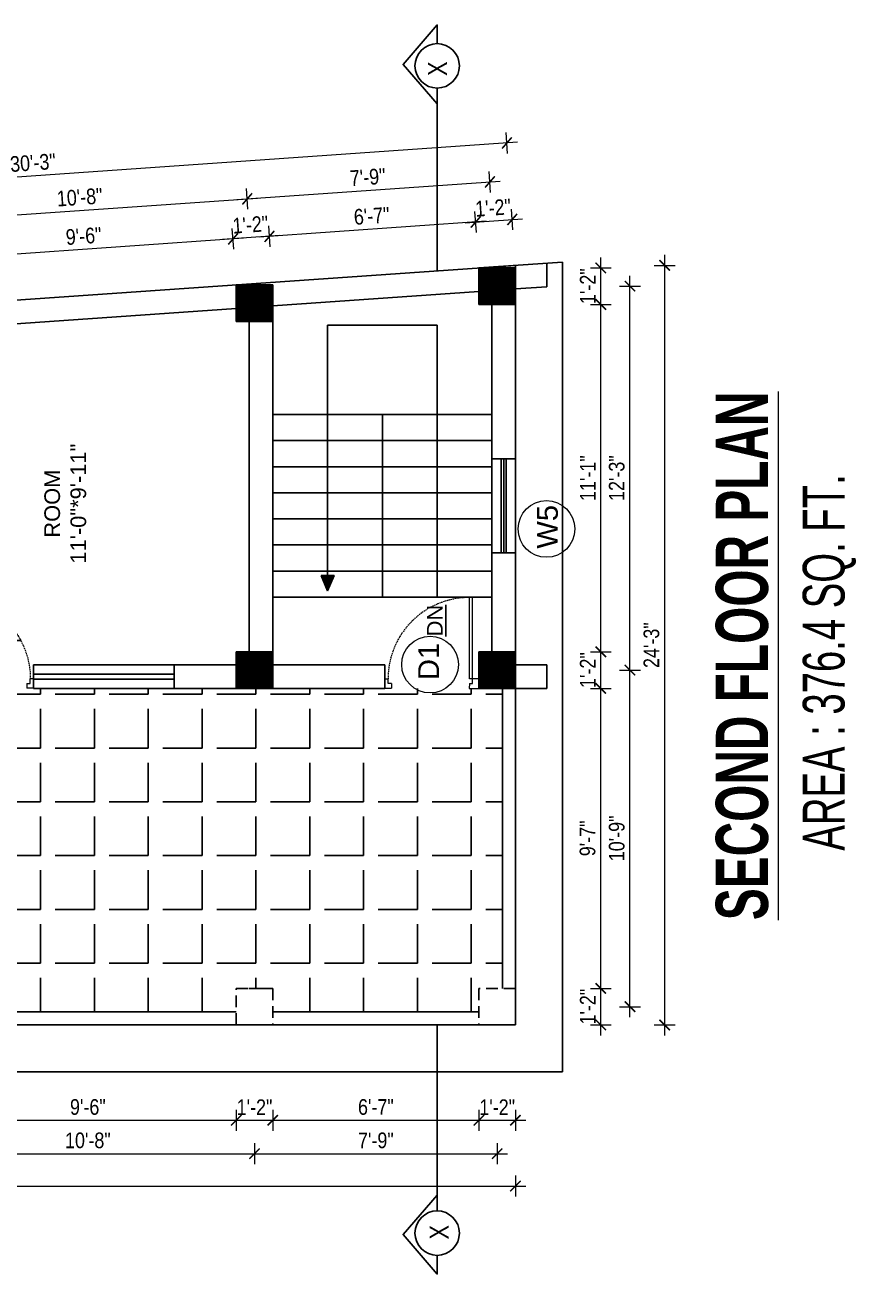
# Model space of a CAD drawing. Header units: inches. Extents: x -5096374 to -5070857, y -3259973 to -3243900.
# Drawn here: x -5079122.5 to -5078804, y -3257955.2 to -3257476.5 of the extents above; entities that cross this region are included whole.
import ezdxf

# ---------------------------------------------------------------- set-up
doc = ezdxf.new("R2010")
doc.units = ezdxf.units.IN
doc.header["$LTSCALE"] = 2
doc.header["$MEASUREMENT"] = 0
doc.header["$PDMODE"] = 34
doc.linetypes.add('HIDDEN', pattern=[0.375, 0.25, -0.125])
doc.layers.get('0').update_dxf_attribs({"linetype": 'CONTINUOUS'})
doc.layers.get('DEFPOINTS').update_dxf_attribs({"color": 141, "linetype": 'CONTINUOUS'})
doc.layers.add('A-Hatch', color=7, linetype='CONTINUOUS')
for name, color, linetype, lineweight in [('Annotate-Lite.w', 177, 'CONTINUOUS', 9), ('DIM 1-100', 4, 'CONTINUOUS', 13), ('Door-Window.w', 4, 'CONTINUOUS', 15), ('TEXT', 181, 'CONTINUOUS', 25), ('Text-100.w', 254, 'CONTINUOUS', 9)]:
    doc.layers.add(name, color=color, linetype=linetype, lineweight=lineweight)
doc.styles.add('ARAIL', font='ARIALN.TTF')
doc.styles.add('Arial', font='arial.ttf', dxfattribs={"width": 0.8, "height": 12})
doc.styles.add('arial.', font='arial.ttf')
doc.styles.add('gaurav', font='arial.ttf')
doc.styles.get("Standard").update_dxf_attribs({"font": 'ARIALN.TTF'})
doc.dimstyles.new('1 by 96', dxfattribs={"dimtxt": 6, "dimasz": 4, "dimexe": 4, "dimexo": 4, "dimgap": 2, "dimtad": 1, "dimdec": 0, "dimzin": 0, "dimdsep": 46, "dimlunit": 4, "dimtxsty": 'Standard', "dimblk": 'ARCHTICK', "dimcen": 0, "dimdle": 4, "dimadec": 0, "dimazin": 0, "dimtfac": 1, "dimtdec": 0, "dimtix": 1, "dimtofl": 0, "dimtmove": 1, "dimatfit": 3, "dimldrblk": 'ARCHTICK', "dimfxl": 4, "dimfxlon": 1, "dimtolj": 1, "dimtzin": 0, "dimlwd": -1, "dimlwe": -1, "dimarcsym": 0})
pattern_1 = [(135, (-8337742.75326, 1832902.12508), (-0.0883883476483, -0.0883883476483), [])]

# ---------------------------------------------------------------- blocks, each defined once
blk = doc.blocks.new('3-0')
at = {"ltscale": 3}
for p, q in [((11063.05, 10097.68), (11065.97, 10099.9)), ((11065.25, 10097.81), (11066.71, 10098.92)), ((11065.97, 10099.9), (11066.71, 10098.92)), ((11063.05, 10097.68), (11064.53, 10095.73)), ((11065.99, 10096.84), (11064.53, 10095.73)), ((11065.99, 10096.84), (11065.25, 10097.81)), ((11085.5, 10074.13), (11110.32, 10092.96)), ((11086.24, 10073.15), (11111.05, 10091.97)), ((11111.05, 10091.97), (11110.32, 10092.96)), ((11084.04, 10073.02), (11082.57, 10071.91)), ((11082.57, 10071.91), (11084.79, 10068.98)), ((11084.04, 10073.02), (11084.78, 10072.04)), ((11084.78, 10072.04), (11086.24, 10073.15)), ((11084.79, 10068.98), (11087.72, 10071.2)), ((11086.24, 10073.15), (11085.5, 10074.13)), ((11087.72, 10071.2), (11086.24, 10073.15))]:
    blk.add_line(p, q, dxfattribs=at)
at = {"layer": 'Door-Window.w', "color": 9, "linetype": 'HIDDEN', "lineweight": 18}
blk.add_arc((11085.5, 10074.13), 31.16, 37.1906, 127.1465, dxfattribs=at)
blk = doc.blocks.new('_ArchTick')
at = {"color": 0, "linetype": 'ByBlock', "const_width": 0.15}
blk.add_lwpolyline([(-0.5, -0.5), (0.5, 0.5)], dxfattribs=at)
blk = doc.blocks.new('*D898')
at = {"layer": 'DEFPOINTS', "color": 0, "ltscale": 0.5, "transparency": 16777216}
for p in [(-5079155.28, -3257859.73), (-5079041.52, -3257859.73), (-5079041.52, -3257896.28)]:
    blk.add_point(p, dxfattribs=at)
at = {"layer": 'DIM 1-100', "color": 0, "ltscale": 0.5, "transparency": 16777216}
for p, q in [((-5079155.28, -3257892.28), (-5079155.28, -3257900.28)), ((-5079041.52, -3257892.28), (-5079041.52, -3257900.28)), ((-5079159.28, -3257896.28), (-5079037.52, -3257896.28))]:
    blk.add_line(p, q, dxfattribs=at)
at = {"layer": 'DIM 1-100', "color": 0, "ltscale": 0.5, "transparency": 16777216, "xscale": 4, "yscale": 4, "zscale": 4, "rotation": 180}
blk.add_blockref('_ArchTick', (-5079155.28, -3257896.28), dxfattribs=at)
at = {"layer": 'DIM 1-100', "color": 0, "ltscale": 0.5, "transparency": 16777216, "xscale": 4, "yscale": 4, "zscale": 4}
blk.add_blockref('_ArchTick', (-5079041.52, -3257896.28), dxfattribs=at)
at = {"layer": 'DIM 1-100', "color": 0, "ltscale": 0.5, "transparency": 16777216, "insert": (-5079098.4, -3257891.22), "char_height": 6, "attachment_point": 5}
blk.add_mtext('\\A1;9\'-6"', dxfattribs=at)
blk = doc.blocks.new('*D899')
at = {"layer": 'DEFPOINTS', "color": 0, "ltscale": 0.5, "transparency": 16777216}
for p in [(-5079041.52, -3257859.73), (-5079027.52, -3257859.73), (-5079027.52, -3257896.28)]:
    blk.add_point(p, dxfattribs=at)
at = {"layer": 'DIM 1-100', "color": 0, "ltscale": 0.5, "transparency": 16777216}
for p, q in [((-5079041.52, -3257892.28), (-5079041.52, -3257900.28)), ((-5079027.52, -3257892.28), (-5079027.52, -3257900.28)), ((-5079045.52, -3257896.28), (-5079023.52, -3257896.28))]:
    blk.add_line(p, q, dxfattribs=at)
at = {"layer": 'DIM 1-100', "color": 0, "ltscale": 0.5, "transparency": 16777216, "xscale": 4, "yscale": 4, "zscale": 4, "rotation": 180}
blk.add_blockref('_ArchTick', (-5079041.52, -3257896.28), dxfattribs=at)
at = {"layer": 'DIM 1-100', "color": 0, "ltscale": 0.5, "transparency": 16777216, "xscale": 4, "yscale": 4, "zscale": 4}
blk.add_blockref('_ArchTick', (-5079027.52, -3257896.28), dxfattribs=at)
at = {"layer": 'DIM 1-100', "color": 0, "ltscale": 0.5, "transparency": 16777216, "insert": (-5079034.52, -3257891.27), "char_height": 6, "attachment_point": 5}
blk.add_mtext('\\A1;1\'-2"', dxfattribs=at)
blk = doc.blocks.new('*D900')
at = {"layer": 'DEFPOINTS', "color": 0, "ltscale": 0.5, "transparency": 16777216}
for p in [(-5079027.52, -3257859.73), (-5078948.52, -3257859.73), (-5078948.52, -3257896.28)]:
    blk.add_point(p, dxfattribs=at)
at = {"layer": 'DIM 1-100', "color": 0, "ltscale": 0.5, "transparency": 16777216}
for p, q in [((-5079027.52, -3257892.28), (-5079027.52, -3257900.28)), ((-5078948.52, -3257892.28), (-5078948.52, -3257900.28)), ((-5079031.52, -3257896.28), (-5078944.52, -3257896.28))]:
    blk.add_line(p, q, dxfattribs=at)
at = {"layer": 'DIM 1-100', "color": 0, "ltscale": 0.5, "transparency": 16777216, "xscale": 4, "yscale": 4, "zscale": 4, "rotation": 180}
blk.add_blockref('_ArchTick', (-5079027.52, -3257896.28), dxfattribs=at)
at = {"layer": 'DIM 1-100', "color": 0, "ltscale": 0.5, "transparency": 16777216, "xscale": 4, "yscale": 4, "zscale": 4}
blk.add_blockref('_ArchTick', (-5078948.52, -3257896.28), dxfattribs=at)
at = {"layer": 'DIM 1-100', "color": 0, "ltscale": 0.5, "transparency": 16777216, "insert": (-5078988.02, -3257891.22), "char_height": 6, "attachment_point": 5}
blk.add_mtext('\\A1;6\'-7"', dxfattribs=at)
blk = doc.blocks.new('*D901')
at = {"layer": 'DEFPOINTS', "color": 0, "ltscale": 0.5, "transparency": 16777216}
for p in [(-5078948.52, -3257859.73), (-5078934.52, -3257859.73), (-5078934.52, -3257896.28)]:
    blk.add_point(p, dxfattribs=at)
at = {"layer": 'DIM 1-100', "color": 0, "ltscale": 0.5, "transparency": 16777216}
for p, q in [((-5078948.52, -3257892.28), (-5078948.52, -3257900.28)), ((-5078934.52, -3257892.28), (-5078934.52, -3257900.28)), ((-5078952.52, -3257896.28), (-5078930.52, -3257896.28))]:
    blk.add_line(p, q, dxfattribs=at)
at = {"layer": 'DIM 1-100', "color": 0, "ltscale": 0.5, "transparency": 16777216, "xscale": 4, "yscale": 4, "zscale": 4, "rotation": 180}
blk.add_blockref('_ArchTick', (-5078948.52, -3257896.28), dxfattribs=at)
at = {"layer": 'DIM 1-100', "color": 0, "ltscale": 0.5, "transparency": 16777216, "xscale": 4, "yscale": 4, "zscale": 4}
blk.add_blockref('_ArchTick', (-5078934.52, -3257896.28), dxfattribs=at)
at = {"layer": 'DIM 1-100', "color": 0, "ltscale": 0.5, "transparency": 16777216, "insert": (-5078941.52, -3257891.27), "char_height": 6, "attachment_point": 5}
blk.add_mtext('\\A1;1\'-2"', dxfattribs=at)
blk = doc.blocks.new('*D903')
at = {"layer": 'DEFPOINTS', "color": 0, "ltscale": 0.5, "transparency": 16777216}
for p in [(-5079162.28, -3257852.73), (-5079034.52, -3257852.73), (-5079034.52, -3257909.08)]:
    blk.add_point(p, dxfattribs=at)
at = {"layer": 'DIM 1-100', "color": 0, "ltscale": 0.5, "transparency": 16777216}
for p, q in [((-5079166.28, -3257909.08), (-5079030.52, -3257909.08)), ((-5079162.28, -3257905.08), (-5079162.28, -3257913.08)), ((-5079034.52, -3257905.08), (-5079034.52, -3257913.08))]:
    blk.add_line(p, q, dxfattribs=at)
at = {"layer": 'DIM 1-100', "color": 0, "ltscale": 0.5, "transparency": 16777216, "xscale": 4, "yscale": 4, "zscale": 4, "rotation": 180}
blk.add_blockref('_ArchTick', (-5079162.28, -3257909.08), dxfattribs=at)
at = {"layer": 'DIM 1-100', "color": 0, "ltscale": 0.5, "transparency": 16777216, "xscale": 4, "yscale": 4, "zscale": 4}
blk.add_blockref('_ArchTick', (-5079034.52, -3257909.08), dxfattribs=at)
at = {"layer": 'DIM 1-100', "color": 0, "ltscale": 0.5, "transparency": 16777216, "insert": (-5079098.4, -3257904.01), "char_height": 6, "attachment_point": 5}
blk.add_mtext('\\A1;10\'-8"', dxfattribs=at)
blk = doc.blocks.new('*D904')
at = {"layer": 'DEFPOINTS', "color": 0, "ltscale": 0.5, "transparency": 16777216}
for p in [(-5079034.52, -3257852.73), (-5078941.52, -3257852.73), (-5078941.52, -3257909.08)]:
    blk.add_point(p, dxfattribs=at)
at = {"layer": 'DIM 1-100', "color": 0, "ltscale": 0.5, "transparency": 16777216}
for p, q in [((-5079038.52, -3257909.08), (-5078937.52, -3257909.08)), ((-5079034.52, -3257905.08), (-5079034.52, -3257913.08)), ((-5078941.52, -3257905.08), (-5078941.52, -3257913.08))]:
    blk.add_line(p, q, dxfattribs=at)
at = {"layer": 'DIM 1-100', "color": 0, "ltscale": 0.5, "transparency": 16777216, "xscale": 4, "yscale": 4, "zscale": 4, "rotation": 180}
blk.add_blockref('_ArchTick', (-5079034.52, -3257909.08), dxfattribs=at)
at = {"layer": 'DIM 1-100', "color": 0, "ltscale": 0.5, "transparency": 16777216, "xscale": 4, "yscale": 4, "zscale": 4}
blk.add_blockref('_ArchTick', (-5078941.52, -3257909.08), dxfattribs=at)
at = {"layer": 'DIM 1-100', "color": 0, "ltscale": 0.5, "transparency": 16777216, "insert": (-5078988.02, -3257904.01), "char_height": 6, "attachment_point": 5}
blk.add_mtext('\\A1;7\'-9"', dxfattribs=at)
blk = doc.blocks.new('*D905')
at = {"layer": 'DEFPOINTS', "color": 0, "ltscale": 0.5, "transparency": 16777216}
for p in [(-5079337.28, -3257859.73), (-5078934.52, -3257859.73), (-5078934.52, -3257921.5)]:
    blk.add_point(p, dxfattribs=at)
at = {"layer": 'DIM 1-100', "color": 0, "ltscale": 0.5, "transparency": 16777216}
for p, q in [((-5079337.28, -3257917.5), (-5079337.28, -3257925.5)), ((-5078934.52, -3257917.5), (-5078934.52, -3257925.5)), ((-5079341.28, -3257921.5), (-5078930.52, -3257921.5))]:
    blk.add_line(p, q, dxfattribs=at)
at = {"layer": 'DIM 1-100', "color": 0, "ltscale": 0.5, "transparency": 16777216, "xscale": 4, "yscale": 4, "zscale": 4, "rotation": 180}
blk.add_blockref('_ArchTick', (-5079337.28, -3257921.5), dxfattribs=at)
at = {"layer": 'DIM 1-100', "color": 0, "ltscale": 0.5, "transparency": 16777216, "xscale": 4, "yscale": 4, "zscale": 4}
blk.add_blockref('_ArchTick', (-5078934.52, -3257921.5), dxfattribs=at)
at = {"layer": 'DIM 1-100', "color": 0, "ltscale": 0.5, "transparency": 16777216, "insert": (-5079135.9, -3257916.44), "char_height": 6, "attachment_point": 5}
blk.add_mtext('\\A1;33\'-7"', dxfattribs=at)
blk = doc.blocks.new('*D910')
at = {"layer": 'DEFPOINTS', "color": 0, "ltscale": 0.5, "transparency": 16777216}
for p in [(-5078934.52, -3257845.73), (-5078901.82, -3257845.73), (-5078934.52, -3257859.73)]:
    blk.add_point(p, dxfattribs=at)
at = {"layer": 'DIM 1-100', "color": 0, "ltscale": 0.5, "transparency": 16777216}
for p, q in [((-5078901.82, -3257863.73), (-5078901.82, -3257841.73)), ((-5078905.82, -3257845.73), (-5078897.82, -3257845.73)), ((-5078905.82, -3257859.73), (-5078897.82, -3257859.73))]:
    blk.add_line(p, q, dxfattribs=at)
at = {"layer": 'DIM 1-100', "color": 0, "ltscale": 0.5, "transparency": 16777216, "xscale": 4, "yscale": 4, "zscale": 4}
for p, rotation in [((-5078901.82, -3257845.73), 90), ((-5078901.82, -3257859.73), 270)]:
    blk.add_blockref('_ArchTick', p, dxfattribs=dict(at, rotation=rotation))
at = {"layer": 'DIM 1-100', "color": 0, "ltscale": 0.5, "transparency": 16777216, "insert": (-5078906.83, -3257852.73), "char_height": 6, "attachment_point": 5, "rotation": 90}
blk.add_mtext('\\A1;1\'-2"', dxfattribs=at)
blk = doc.blocks.new('*D911')
at = {"layer": 'DEFPOINTS', "color": 0, "ltscale": 0.5, "transparency": 16777216}
for p in [(-5078934.52, -3257730.73), (-5078901.82, -3257730.73), (-5078934.52, -3257845.73)]:
    blk.add_point(p, dxfattribs=at)
at = {"layer": 'DIM 1-100', "color": 0, "ltscale": 0.5, "transparency": 16777216}
for p, q in [((-5078901.82, -3257849.73), (-5078901.82, -3257726.73)), ((-5078905.82, -3257730.73), (-5078897.82, -3257730.73)), ((-5078905.82, -3257845.73), (-5078897.82, -3257845.73))]:
    blk.add_line(p, q, dxfattribs=at)
at = {"layer": 'DIM 1-100', "color": 0, "ltscale": 0.5, "transparency": 16777216, "xscale": 4, "yscale": 4, "zscale": 4}
for p, rotation in [((-5078901.82, -3257730.73), 90), ((-5078901.82, -3257845.73), 270)]:
    blk.add_blockref('_ArchTick', p, dxfattribs=dict(at, rotation=rotation))
at = {"layer": 'DIM 1-100', "color": 0, "ltscale": 0.5, "transparency": 16777216, "insert": (-5078906.88, -3257788.23), "char_height": 6, "attachment_point": 5, "rotation": 90}
blk.add_mtext('\\A1;9\'-7"', dxfattribs=at)
blk = doc.blocks.new('*D912')
at = {"layer": 'DEFPOINTS', "color": 0, "ltscale": 0.5, "transparency": 16777216}
for p in [(-5078934.52, -3257716.73), (-5078901.82, -3257716.73), (-5078934.52, -3257730.73)]:
    blk.add_point(p, dxfattribs=at)
at = {"layer": 'DIM 1-100', "color": 0, "ltscale": 0.5, "transparency": 16777216}
for p, q in [((-5078901.82, -3257734.73), (-5078901.82, -3257712.73)), ((-5078905.82, -3257716.73), (-5078897.82, -3257716.73)), ((-5078905.82, -3257730.73), (-5078897.82, -3257730.73))]:
    blk.add_line(p, q, dxfattribs=at)
at = {"layer": 'DIM 1-100', "color": 0, "ltscale": 0.5, "transparency": 16777216, "xscale": 4, "yscale": 4, "zscale": 4}
for p, rotation in [((-5078901.82, -3257716.73), 90), ((-5078901.82, -3257730.73), 270)]:
    blk.add_blockref('_ArchTick', p, dxfattribs=dict(at, rotation=rotation))
at = {"layer": 'DIM 1-100', "color": 0, "ltscale": 0.5, "transparency": 16777216, "insert": (-5078906.83, -3257723.73), "char_height": 6, "attachment_point": 5, "rotation": 90}
blk.add_mtext('\\A1;1\'-2"', dxfattribs=at)
blk = doc.blocks.new('*D913')
at = {"layer": 'DEFPOINTS', "color": 0, "ltscale": 0.5, "transparency": 16777216}
for p in [(-5078934.52, -3257583.58), (-5078901.82, -3257583.58), (-5078934.52, -3257716.73)]:
    blk.add_point(p, dxfattribs=at)
at = {"layer": 'DIM 1-100', "color": 0, "ltscale": 0.5, "transparency": 16777216}
for p, q in [((-5078905.82, -3257583.58), (-5078897.82, -3257583.58)), ((-5078901.82, -3257720.73), (-5078901.82, -3257579.58)), ((-5078905.82, -3257716.73), (-5078897.82, -3257716.73))]:
    blk.add_line(p, q, dxfattribs=at)
at = {"layer": 'DIM 1-100', "color": 0, "ltscale": 0.5, "transparency": 16777216, "xscale": 4, "yscale": 4, "zscale": 4}
for p, rotation in [((-5078901.82, -3257583.58), 90), ((-5078901.82, -3257716.73), 270)]:
    blk.add_blockref('_ArchTick', p, dxfattribs=dict(at, rotation=rotation))
at = {"layer": 'DIM 1-100', "color": 0, "ltscale": 0.5, "transparency": 16777216, "insert": (-5078906.83, -3257650.15), "char_height": 6, "attachment_point": 5, "rotation": 90}
blk.add_mtext('\\A1;11\'-1"', dxfattribs=at)
blk = doc.blocks.new('*D914')
at = {"layer": 'DEFPOINTS', "color": 0, "ltscale": 0.5, "transparency": 16777216}
for p in [(-5078934.52, -3257569.58), (-5078901.82, -3257569.58), (-5078934.52, -3257583.58)]:
    blk.add_point(p, dxfattribs=at)
at = {"layer": 'DIM 1-100', "color": 0, "ltscale": 0.5, "transparency": 16777216}
for p, q in [((-5078905.82, -3257569.58), (-5078897.82, -3257569.58)), ((-5078901.82, -3257587.58), (-5078901.82, -3257565.58)), ((-5078905.82, -3257583.58), (-5078897.82, -3257583.58))]:
    blk.add_line(p, q, dxfattribs=at)
at = {"layer": 'DIM 1-100', "color": 0, "ltscale": 0.5, "transparency": 16777216, "xscale": 4, "yscale": 4, "zscale": 4}
for p, rotation in [((-5078901.82, -3257569.58), 90), ((-5078901.82, -3257583.58), 270)]:
    blk.add_blockref('_ArchTick', p, dxfattribs=dict(at, rotation=rotation))
at = {"layer": 'DIM 1-100', "color": 0, "ltscale": 0.5, "transparency": 16777216, "insert": (-5078906.83, -3257576.58), "char_height": 6, "attachment_point": 5, "rotation": 90}
blk.add_mtext('\\A1;1\'-2"', dxfattribs=at)
blk = doc.blocks.new('*D915')
at = {"layer": 'DEFPOINTS', "color": 0, "ltscale": 0.5, "transparency": 16777216}
for p in [(-5078941.52, -3257723.73), (-5078890.63, -3257723.73), (-5078941.52, -3257852.73)]:
    blk.add_point(p, dxfattribs=at)
at = {"layer": 'DIM 1-100', "color": 0, "ltscale": 0.5, "transparency": 16777216}
for p, q in [((-5078890.63, -3257856.73), (-5078890.63, -3257719.73)), ((-5078894.63, -3257723.73), (-5078886.63, -3257723.73)), ((-5078894.63, -3257852.73), (-5078886.63, -3257852.73))]:
    blk.add_line(p, q, dxfattribs=at)
at = {"layer": 'DIM 1-100', "color": 0, "ltscale": 0.5, "transparency": 16777216, "xscale": 4, "yscale": 4, "zscale": 4}
for p, rotation in [((-5078890.63, -3257723.73), 90), ((-5078890.63, -3257852.73), 270)]:
    blk.add_blockref('_ArchTick', p, dxfattribs=dict(at, rotation=rotation))
at = {"layer": 'DIM 1-100', "color": 0, "ltscale": 0.5, "transparency": 16777216, "insert": (-5078895.69, -3257788.23), "char_height": 6, "attachment_point": 5, "rotation": 90}
blk.add_mtext('\\A1;10\'-9"', dxfattribs=at)
blk = doc.blocks.new('*D916')
at = {"layer": 'DEFPOINTS', "color": 0, "ltscale": 0.5, "transparency": 16777216}
for p in [(-5078941.52, -3257576.58), (-5078890.63, -3257576.58), (-5078941.52, -3257723.73)]:
    blk.add_point(p, dxfattribs=at)
at = {"layer": 'DIM 1-100', "color": 0, "ltscale": 0.5, "transparency": 16777216}
for p, q in [((-5078890.63, -3257727.73), (-5078890.63, -3257572.58)), ((-5078894.63, -3257576.58), (-5078886.63, -3257576.58)), ((-5078894.63, -3257723.73), (-5078886.63, -3257723.73))]:
    blk.add_line(p, q, dxfattribs=at)
at = {"layer": 'DIM 1-100', "color": 0, "ltscale": 0.5, "transparency": 16777216, "xscale": 4, "yscale": 4, "zscale": 4}
for p, rotation in [((-5078890.63, -3257576.58), 90), ((-5078890.63, -3257723.73), 270)]:
    blk.add_blockref('_ArchTick', p, dxfattribs=dict(at, rotation=rotation))
at = {"layer": 'DIM 1-100', "color": 0, "ltscale": 0.5, "transparency": 16777216, "insert": (-5078895.69, -3257650.15), "char_height": 6, "attachment_point": 5, "rotation": 90}
blk.add_mtext('\\A1;12\'-3"', dxfattribs=at)
blk = doc.blocks.new('*D917')
at = {"layer": 'DEFPOINTS', "color": 0, "ltscale": 0.5, "transparency": 16777216}
for p in [(-5078934.52, -3257568.61), (-5078877.33, -3257568.61), (-5078934.52, -3257859.73)]:
    blk.add_point(p, dxfattribs=at)
at = {"layer": 'DIM 1-100', "color": 0, "ltscale": 0.5, "transparency": 16777216}
for p, q in [((-5078877.33, -3257863.73), (-5078877.33, -3257564.61)), ((-5078881.33, -3257568.61), (-5078873.33, -3257568.61)), ((-5078881.33, -3257859.73), (-5078873.33, -3257859.73))]:
    blk.add_line(p, q, dxfattribs=at)
at = {"layer": 'DIM 1-100', "color": 0, "ltscale": 0.5, "transparency": 16777216, "xscale": 4, "yscale": 4, "zscale": 4}
for p, rotation in [((-5078877.33, -3257568.61), 90), ((-5078877.33, -3257859.73), 270)]:
    blk.add_blockref('_ArchTick', p, dxfattribs=dict(at, rotation=rotation))
at = {"layer": 'DIM 1-100', "color": 0, "ltscale": 0.5, "transparency": 16777216, "insert": (-5078882.39, -3257714.17), "char_height": 6, "attachment_point": 5, "rotation": 90}
blk.add_mtext('\\A1;24\'-3"', dxfattribs=at)
blk = doc.blocks.new('*D918')
at = {"layer": 'DEFPOINTS', "color": 0, "ltscale": 0.5, "transparency": 16777216}
for p in [(-5078935.75, -3257551), (-5078948.52, -3257569.58), (-5078934.52, -3257568.61)]:
    blk.add_point(p, dxfattribs=at)
at = {"layer": 'DIM 1-100', "color": 0, "ltscale": 0.5, "transparency": 16777216}
for p, q in [((-5078949.47, -3257555.97), (-5078950.03, -3257547.99)), ((-5078935.47, -3257554.99), (-5078936.03, -3257547.01)), ((-5078953.74, -3257552.26), (-5078931.76, -3257550.72))]:
    blk.add_line(p, q, dxfattribs=at)
at = {"layer": 'DIM 1-100', "color": 0, "ltscale": 0.5, "transparency": 16777216, "xscale": 4, "yscale": 4, "zscale": 4}
for p, rotation in [((-5078949.75, -3257551.98), 183.9881061164926), ((-5078935.75, -3257551), 3.988106116492546)]:
    blk.add_blockref('_ArchTick', p, dxfattribs=dict(at, rotation=rotation))
at = {"layer": 'DIM 1-100', "color": 0, "ltscale": 0.5, "transparency": 16777216, "insert": (-5078943.1, -3257546.49), "char_height": 6, "attachment_point": 5, "rotation": 3.9881}
blk.add_mtext('\\A1;1\'-2"', dxfattribs=at)
blk = doc.blocks.new('*D919')
at = {"layer": 'DEFPOINTS', "color": 0, "ltscale": 0.5, "transparency": 16777216}
for p in [(-5079028.79, -3257557.49), (-5078948.52, -3257569.58), (-5079027.52, -3257575.72)]:
    blk.add_point(p, dxfattribs=at)
at = {"layer": 'DIM 1-100', "color": 0, "ltscale": 0.5, "transparency": 16777216}
for p, q in [((-5078949.47, -3257555.97), (-5078950.03, -3257547.99)), ((-5078945.76, -3257551.7), (-5079032.79, -3257557.77)), ((-5079028.52, -3257561.48), (-5079029.07, -3257553.5))]:
    blk.add_line(p, q, dxfattribs=at)
at = {"layer": 'DIM 1-100', "color": 0, "ltscale": 0.5, "transparency": 16777216, "xscale": 4, "yscale": 4, "zscale": 4}
for p, rotation in [((-5078949.75, -3257551.98), 3.988106095934265), ((-5079028.79, -3257557.49), 183.9881060959342)]:
    blk.add_blockref('_ArchTick', p, dxfattribs=dict(at, rotation=rotation))
at = {"layer": 'DIM 1-100', "color": 0, "ltscale": 0.5, "transparency": 16777216, "insert": (-5078989.63, -3257549.68), "char_height": 6, "attachment_point": 5, "rotation": 3.9881}
blk.add_mtext('\\A1;6\'-7"', dxfattribs=at)
blk = doc.blocks.new('*D920')
at = {"layer": 'DEFPOINTS', "color": 0, "ltscale": 0.5, "transparency": 16777216}
for p in [(-5079042.75, -3257558.46), (-5079041.52, -3257576.07), (-5079027.52, -3257575.72)]:
    blk.add_point(p, dxfattribs=at)
at = {"layer": 'DIM 1-100', "color": 0, "ltscale": 0.5, "transparency": 16777216}
for p, q in [((-5079042.47, -3257562.45), (-5079043.03, -3257554.47)), ((-5079028.52, -3257561.48), (-5079029.07, -3257553.5)), ((-5079024.8, -3257557.21), (-5079046.74, -3257558.74))]:
    blk.add_line(p, q, dxfattribs=at)
at = {"layer": 'DIM 1-100', "color": 0, "ltscale": 0.5, "transparency": 16777216, "xscale": 4, "yscale": 4, "zscale": 4}
for p, rotation in [((-5079028.79, -3257557.49), 3.988106095934265), ((-5079042.75, -3257558.46), 183.9881060959342)]:
    blk.add_blockref('_ArchTick', p, dxfattribs=dict(at, rotation=rotation))
at = {"layer": 'DIM 1-100', "color": 0, "ltscale": 0.5, "transparency": 16777216, "insert": (-5079036.12, -3257552.98), "char_height": 6, "attachment_point": 5, "rotation": 3.9881}
blk.add_mtext('\\A1;1\'-2"', dxfattribs=at)
blk = doc.blocks.new('*D921')
at = {"layer": 'DEFPOINTS', "color": 0, "ltscale": 0.5, "transparency": 16777216}
for p in [(-5079156.58, -3257566.4), (-5079041.52, -3257576.07), (-5079155.28, -3257584.97)]:
    blk.add_point(p, dxfattribs=at)
at = {"layer": 'DIM 1-100', "color": 0, "ltscale": 0.5, "transparency": 16777216}
for p, q in [((-5079042.47, -3257562.45), (-5079043.03, -3257554.47)), ((-5079038.76, -3257558.18), (-5079160.57, -3257566.68)), ((-5079156.3, -3257570.39), (-5079156.86, -3257562.41))]:
    blk.add_line(p, q, dxfattribs=at)
at = {"layer": 'DIM 1-100', "color": 0, "ltscale": 0.5, "transparency": 16777216, "xscale": 4, "yscale": 4, "zscale": 4}
for p, rotation in [((-5079042.75, -3257558.46), 3.988106095934265), ((-5079156.58, -3257566.4), 183.9881060959342)]:
    blk.add_blockref('_ArchTick', p, dxfattribs=dict(at, rotation=rotation))
at = {"layer": 'DIM 1-100', "color": 0, "ltscale": 0.5, "transparency": 16777216, "insert": (-5079100.02, -3257557.38), "char_height": 6, "attachment_point": 5, "rotation": 3.9881}
blk.add_mtext('\\A1;9\'-6"', dxfattribs=at)
blk = doc.blocks.new('*D928')
at = {"layer": 'DEFPOINTS', "color": 0, "ltscale": 0.5, "transparency": 16777216}
for p in [(-5079037.31, -3257543.11), (-5079034.52, -3257583.07), (-5079162.28, -3257591.97)]:
    blk.add_point(p, dxfattribs=at)
at = {"layer": 'DIM 1-100', "color": 0, "ltscale": 0.5, "transparency": 16777216}
for p, q in [((-5079037.03, -3257547.1), (-5079037.59, -3257539.12)), ((-5079169.06, -3257552.29), (-5079033.32, -3257542.83)), ((-5079164.79, -3257556), (-5079165.35, -3257548.02))]:
    blk.add_line(p, q, dxfattribs=at)
at = {"layer": 'DIM 1-100', "color": 0, "ltscale": 0.5, "transparency": 16777216, "xscale": 4, "yscale": 4, "zscale": 4}
for p, rotation in [((-5079037.31, -3257543.11), 3.98810609593428), ((-5079165.07, -3257552.01), 183.9881060959342)]:
    blk.add_blockref('_ArchTick', p, dxfattribs=dict(at, rotation=rotation))
at = {"layer": 'DIM 1-100', "color": 0, "ltscale": 0.5, "transparency": 16777216, "insert": (-5079101.54, -3257542.51), "char_height": 6, "attachment_point": 5, "rotation": 3.9881}
blk.add_mtext('\\A1;10\'-8"', dxfattribs=at)
blk = doc.blocks.new('*D929')
at = {"layer": 'DEFPOINTS', "color": 0, "ltscale": 0.5, "transparency": 16777216}
for p in [(-5078944.31, -3257536.62), (-5078941.52, -3257576.58), (-5079034.52, -3257583.07)]:
    blk.add_point(p, dxfattribs=at)
at = {"layer": 'DIM 1-100', "color": 0, "ltscale": 0.5, "transparency": 16777216}
for p, q in [((-5079041.3, -3257543.38), (-5078940.32, -3257536.34)), ((-5078944.03, -3257540.61), (-5078944.59, -3257532.63)), ((-5079037.03, -3257547.1), (-5079037.59, -3257539.12))]:
    blk.add_line(p, q, dxfattribs=at)
at = {"layer": 'DIM 1-100', "color": 0, "ltscale": 0.5, "transparency": 16777216, "xscale": 4, "yscale": 4, "zscale": 4}
for p, rotation in [((-5078944.31, -3257536.62), 3.98810609593428), ((-5079037.31, -3257543.11), 183.9881060959342)]:
    blk.add_blockref('_ArchTick', p, dxfattribs=dict(at, rotation=rotation))
at = {"layer": 'DIM 1-100', "color": 0, "ltscale": 0.5, "transparency": 16777216, "insert": (-5078991.16, -3257534.81), "char_height": 6, "attachment_point": 5, "rotation": 3.9881}
blk.add_mtext('\\A1;7\'-9"', dxfattribs=at)
blk = doc.blocks.new('*D931')
at = {"layer": 'DEFPOINTS', "color": 0, "ltscale": 0.5, "transparency": 16777216}
for p in [(-5079300.39, -3257546.96), (-5078934.52, -3257568.61), (-5079297.12, -3257593.89)]:
    blk.add_point(p, dxfattribs=at)
at = {"layer": 'DIM 1-100', "color": 0, "ltscale": 0.5, "transparency": 16777216}
for p, q in [((-5078933.8, -3257521.41), (-5079304.38, -3257547.24)), ((-5078937.52, -3257525.67), (-5078938.07, -3257517.69)), ((-5079300.11, -3257550.95), (-5079300.67, -3257542.97))]:
    blk.add_line(p, q, dxfattribs=at)
at = {"layer": 'DIM 1-100', "color": 0, "ltscale": 0.5, "transparency": 16777216, "xscale": 4, "yscale": 4, "zscale": 4}
for p, rotation in [((-5078937.8, -3257521.68), 3.988106114251852), ((-5079300.39, -3257546.96), 183.9881061142519)]:
    blk.add_blockref('_ArchTick', p, dxfattribs=dict(at, rotation=rotation))
at = {"layer": 'DIM 1-100', "color": 0, "ltscale": 0.5, "transparency": 16777216, "insert": (-5079119.45, -3257529.27), "char_height": 6, "attachment_point": 5, "rotation": 3.9881}
blk.add_mtext('\\A1;30\'-3"', dxfattribs=at)

msp = doc.modelspace()

# ---------------------------------------------------------------- hatches: boundary and pattern name
at = {"layer": 'A-Hatch', "ltscale": 0.5}
h = msp.add_hatch(dxfattribs=at)
h.set_pattern_fill('ANSI31', color=256, angle=90)
h.set_pattern_definition(pattern_1)
h.paths.add_polyline_path([(-5078948.52, -3257583.58), (-5078934.52, -3257583.58), (-5078934.52, -3257569.58), (-5078948.52, -3257569.58)])
h = msp.add_hatch(dxfattribs=at)
h.set_pattern_fill('ANSI31', color=256, angle=90)
h.set_pattern_definition([(135, (-8337742.75326, 1832901.77649), (-0.0883883476483, -0.0883883476483), [])])
h.paths.add_polyline_path([(-5079041.52, -3257576.07), (-5079041.52, -3257590.07), (-5079027.52, -3257590.07), (-5079027.52, -3257576.07)])
h = msp.add_hatch(dxfattribs=at)
h.set_pattern_fill('ANSI31', color=256, angle=90)
h.set_pattern_definition([(135, (-8337742.75326, 1833572.98687), (-0.0883883476483, -0.0883883476483), [])])
h.paths.add_polyline_path([(-5079004.01, -3257687.47), (-5079009.03, -3257687.47), (-5079006.52, -3257693.39)])
h = msp.add_hatch(dxfattribs=at)
h.set_pattern_fill('ANGLE', color=256, scale=75, angle=90)
h.set_pattern_definition([(90, (-8337742.753, 1832310.766), (-20.625, 6e-15), [15, -5.625]), (180, (-8337742.753, 1832310.766), (-8e-15, -20.625), [15, -5.625])])
h.paths.add_polyline_path([(-5079283.12, -3257730.73), (-5079297.12, -3257730.73), (-5079297.12, -3257721.73), (-5079343.06, -3257721.73), (-5079343.06, -3257730.73), (-5079352, -3257730.73), (-5079334.37, -3257845.73), (-5079323.28, -3257845.73), (-5079323.28, -3257854.73), (-5079169.28, -3257854.73), (-5079169.28, -3257845.73), (-5079155.28, -3257845.73), (-5079155.28, -3257854.73), (-5079041.52, -3257854.73), (-5079041.52, -3257845.73), (-5079027.52, -3257845.73), (-5079027.52, -3257854.73), (-5078948.52, -3257854.73), (-5078948.52, -3257845.73), (-5078939.52, -3257845.73), (-5078939.52, -3257730.73), (-5078948.52, -3257730.73), (-5079027.52, -3257730.73), (-5079041.52, -3257730.73), (-5079119.28, -3257730.73), (-5079121.73, -3257730.7), (-5079121.73, -3257728.87), (-5079120.51, -3257728.87), (-5079120.51, -3257727.03), (-5079120.45, -3257727.03, 0.413988), (-5079151.61, -3257695.9), (-5079151.61, -3257727.05), (-5079152.83, -3257727.05), (-5079152.83, -3257728.89), (-5079151.61, -3257728.89), (-5079151.61, -3257730.73), (-5079155.28, -3257730.73), (-5079169.28, -3257730.73), (-5079172.96, -3257730.73), (-5079172.96, -3257728.89), (-5079171.73, -3257728.89), (-5079171.73, -3257727.05), (-5079172.96, -3257727.05), (-5079172.96, -3257695.9, 0.413988), (-5079204.11, -3257727.03), (-5079204.06, -3257727.03), (-5079204.06, -3257728.87), (-5079202.83, -3257728.87), (-5079202.83, -3257730.7), (-5079205.28, -3257730.7), (-5079205.28, -3257730.73), (-5079212.28, -3257730.73)])
h.paths.add_polyline_path([(-5079188, -3257710.77, -1), (-5079188, -3257732.48, -1)], flags=16)
h.paths.add_polyline_path([(-5079136.56, -3257710.77, -1), (-5079136.56, -3257732.48, -1)], flags=16)
h.paths.add_polyline_path([(-5079146.25, -3257813.94), (-5079146.25, -3257770.89), (-5079168.71, -3257770.89), (-5079168.71, -3257813.94)], flags=24)
h.paths.add_polyline_path([(-5079130.08, -3257733.88), (-5079130.08, -3257708.65), (-5079144.5, -3257708.65), (-5079144.5, -3257733.88)], flags=24)
h.paths.add_polyline_path([(-5079181.71, -3257733.88), (-5079181.71, -3257708.65), (-5079196.14, -3257708.65), (-5079196.14, -3257733.88)], flags=24)
h = msp.add_hatch(dxfattribs=at)
h.set_pattern_fill('ANSI31', color=256, angle=90)
h.set_pattern_definition(pattern_1)
h.paths.add_polyline_path([(-5079041.52, -3257716.73), (-5079041.52, -3257730.73), (-5079029.74, -3257730.73), (-5079029.74, -3257730.72), (-5079027.52, -3257730.73), (-5079027.52, -3257716.73)])
h = msp.add_hatch(dxfattribs=at)
h.set_pattern_fill('ANSI31', color=256, angle=90)
h.set_pattern_definition(pattern_1)
h.paths.add_polyline_path([(-5078948.52, -3257716.73), (-5078948.52, -3257730.73), (-5078934.52, -3257730.73), (-5078934.52, -3257716.73)])

# ---------------------------------------------------------------- linework, layer by layer
at = {"ltscale": 0.5}
for p, q in [((-5078934.52, -3257568.61), (-5079315.12, -3257595.14)), ((-5078948.52, -3257569.58), (-5078916.52, -3257567.35)), ((-5078934.52, -3257859.73), (-5078934.52, -3257568.61)), ((-5078922.52, -3257576.79), (-5078922.52, -3257567.77)), ((-5078916.52, -3257877.73), (-5078916.52, -3257567.35)), ((-5078948.52, -3257578.6), (-5079027.52, -3257584.11)), ((-5078934.52, -3257577.63), (-5078922.52, -3257576.79)), ((-5078943.52, -3257583.58), (-5078943.52, -3257716.73)), ((-5079041.52, -3257585.09), (-5079155.28, -3257593.02)), ((-5079036.52, -3257716.73), (-5079036.52, -3257590.07)), ((-5079027.52, -3257716.73), (-5079027.52, -3257590.07)), ((-5078964.52, -3257591.48), (-5079006.52, -3257591.48)), ((-5079006.52, -3257591.48), (-5079006.52, -3257687.47)), ((-5078964.52, -3257695.76), (-5078964.52, -3257591.48)), ((-5079027.52, -3257625.76), (-5078985.52, -3257625.76)), ((-5078985.52, -3257625.76), (-5078985.52, -3257695.76)), ((-5078985.52, -3257625.76), (-5078943.52, -3257625.76)), ((-5079027.52, -3257635.76), (-5078985.52, -3257635.76)), ((-5078985.52, -3257635.76), (-5078943.52, -3257635.76)), ((-5079027.52, -3257645.76), (-5078985.52, -3257645.76)), ((-5078985.52, -3257645.76), (-5078943.52, -3257645.76)), ((-5078943.52, -3257642.76), (-5078934.52, -3257642.76)), ((-5078940.02, -3257678.76), (-5078940.02, -3257642.76)), ((-5078939.02, -3257678.76), (-5078939.02, -3257642.76)), ((-5078938.02, -3257678.76), (-5078938.02, -3257642.76)), ((-5079027.52, -3257655.76), (-5078985.52, -3257655.76)), ((-5078985.52, -3257655.76), (-5078943.52, -3257655.76)), ((-5079027.52, -3257665.76), (-5078985.52, -3257665.76)), ((-5078985.52, -3257665.76), (-5078943.52, -3257665.76)), ((-5079027.52, -3257675.76), (-5078985.52, -3257675.76)), ((-5078985.52, -3257675.76), (-5078943.52, -3257675.76)), ((-5078943.52, -3257678.76), (-5078934.52, -3257678.76)), ((-5079027.52, -3257685.76), (-5078985.52, -3257685.76)), ((-5079006.52, -3257693.39), (-5079009.03, -3257687.47)), ((-5079004.01, -3257687.47), (-5079009.03, -3257687.47)), ((-5079006.52, -3257693.39), (-5079004.01, -3257687.47)), ((-5078985.52, -3257685.76), (-5078943.52, -3257685.76)), ((-5079027.52, -3257695.76), (-5078985.52, -3257695.76)), ((-5078985.52, -3257695.76), (-5078943.52, -3257695.76)), ((-5079119.28, -3257721.73), (-5079041.52, -3257721.73)), ((-5079119.28, -3257721.73), (-5079119.28, -3257730.73)), ((-5079065.28, -3257721.73), (-5079065.28, -3257730.73)), ((-5078984.52, -3257721.73), (-5079027.52, -3257721.73)), ((-5078984.52, -3257721.73), (-5078984.52, -3257730.73)), ((-5078922.52, -3257721.73), (-5078934.52, -3257721.73)), ((-5078922.52, -3257730.73), (-5078922.52, -3257721.73)), ((-5079065.28, -3257725.23), (-5079119.28, -3257725.23)), ((-5079065.28, -3257727.23), (-5079119.28, -3257727.23)), ((-5079119.28, -3257730.73), (-5079041.52, -3257730.73)), ((-5078984.52, -3257730.73), (-5079027.52, -3257730.73)), ((-5078939.52, -3257845.73), (-5078939.52, -3257730.73)), ((-5078934.52, -3257730.73), (-5078922.52, -3257730.73)), ((-5079036.52, -3257845.73), (-5079027.52, -3257845.73)), ((-5079155.28, -3257854.73), (-5079041.52, -3257854.73)), ((-5079027.52, -3257854.73), (-5078948.52, -3257854.73)), ((-5079027.52, -3257854.73), (-5078948.52, -3257854.73)), ((-5079169.28, -3257859.73), (-5078934.52, -3257859.73)), ((-5079334.52, -3257877.73), (-5078916.52, -3257877.73))]:
    msp.add_line(p, q, dxfattribs=at)
for points in [[(-5078948.52, -3257583.58), (-5078948.52, -3257569.58), (-5078934.52, -3257569.58), (-5078934.52, -3257583.58)], [(-5079041.52, -3257590.07), (-5079041.52, -3257576.07), (-5079027.52, -3257576.07), (-5079027.52, -3257590.07)], [(-5079041.52, -3257716.73), (-5079041.52, -3257730.73), (-5079027.52, -3257730.73), (-5079027.52, -3257716.73)], [(-5078948.52, -3257716.73), (-5078948.52, -3257730.73), (-5078934.52, -3257730.73), (-5078934.52, -3257716.73)]]:
    msp.add_lwpolyline(points, close=True, dxfattribs=at)
at = {"linetype": 'HIDDEN', "ltscale": 9}
for points in [[(-5079041.52, -3257859.73), (-5079041.52, -3257845.73), (-5079027.52, -3257845.73), (-5079027.52, -3257859.73)], [(-5078948.52, -3257845.73), (-5078948.52, -3257859.73), (-5078934.52, -3257859.73), (-5078934.52, -3257845.73)]]:
    msp.add_lwpolyline(points, close=True, dxfattribs=at)
at = {"layer": 'Annotate-Lite.w', "ltscale": 0.005}
for centre in [(-5078922.64, -3257669.64), (-5078967.25, -3257721.63)]:
    msp.add_circle(centre, 10.86, dxfattribs=at)
at = {"layer": 'TEXT'}
for points in [[(-5078964.52, -3257483.6), (-5078964.52, -3257476.46), (-5078977.61, -3257491.6), (-5078964.52, -3257506.74)], [(-5078964.52, -3257570.7), (-5078964.52, -3257500.67)], [(-5078964.52, -3257859.73), (-5078964.52, -3257930.99)], [(-5078964.52, -3257948.06), (-5078964.52, -3257955.2), (-5078977.61, -3257940.06), (-5078964.52, -3257924.92)]]:
    msp.add_lwpolyline(points, dxfattribs=at)
for centre in [(-5078964.52, -3257492.13), (-5078964.52, -3257939.53)]:
    msp.add_circle(centre, 8.53, dxfattribs=at)

# ---------------------------------------------------------------- block references
at = {"layer": 'Door-Window.w', "linetype": 'ByBlock'}
for p, xscale, yscale, zscale, rotation in [((-5080475.84, -3272644.46), -0.9997910039624013, 0.9997910039624012, 0.9997910039624012, 307.1905952198047), ((-5077627.96, -3272644.46), 0.9997910039624013, 0.9997910039624013, 0.9997910039624013, 52.80940478019525)]:
    msp.add_blockref('3-0', p, dxfattribs=dict(at, xscale=xscale, yscale=yscale, zscale=zscale, rotation=rotation))

# ---------------------------------------------------------------- texts
at = {"layer": 'Annotate-Lite.w', "ltscale": 0.005, "char_height": 8, "attachment_point": 1, "rotation": 90, "style": 'gaurav'}
for s, insert in [('W5', (-5078926.29, -3257677.18)), ('D1', (-5078971.8, -3257727.55))]:
    msp.add_mtext_dynamic_manual_height_columns(s, width=8, gutter_width=100, heights=[0], dxfattribs=dict(at, insert=insert))
at = {"layer": 'TEXT', "char_height": 7.2, "rotation": 90, "style": 'ARAIL'}
for insert, attachment_point in [((-5078968.02, -3257495.97), 1), ((-5078967.36, -3257936.44), 3)]:
    msp.add_mtext_dynamic_manual_height_columns('X', width=125.4648, gutter_width=90, heights=[0], dxfattribs=dict(at, insert=insert, attachment_point=attachment_point))
at = {"layer": 'TEXT', "lineweight": -2, "insert": (-5079107.03, -3257659.93), "char_height": 6, "attachment_point": 5, "rotation": 90, "style": 'arial.'}
msp.add_mtext_dynamic_manual_height_columns('{\\W1;ROOM\\P11\'-0"*9\'-11"}', width=45.7314, gutter_width=30, heights=[0], dxfattribs=at)
at = {"layer": 'TEXT', "lineweight": -2, "insert": (-5078965.41, -3257704.75), "char_height": 6, "width": 127.5059, "attachment_point": 5, "rotation": 90, "style": 'arial.'}
msp.add_mtext('{\\LDN}', dxfattribs=at)
at = {"layer": 'Text-100.w', "insert": (-5078857.74, -3257720.81), "char_height": 20, "width": 569.1024, "attachment_point": 2, "rotation": 90, "style": 'Arial'}
msp.add_mtext('\\A1;{\\fArial Narrow|b1|i0|c0|p34;\\L SECOND FLOOR PLAN\\P\\fArial Narrow|b0|i0|c0|p34;\\H0.8x;\\lAREA : 376.4 SQ. FT.\\H1.02306x; }', dxfattribs=at)

# ---------------------------------------------------------------- dimensions: what is measured, and where the dimension line sits
at = {"layer": 'DIM 1-100', "ltscale": 0.5}
dim = msp.add_aligned_dim(p1=(-5078934.52, -3257568.61), p2=(-5079297.12, -3257593.89), distance=-47.04, dimstyle='1 by 96', dxfattribs=at)
dim.commit()
dim.dimension.update_dxf_attribs({"geometry": '*D931', "text_midpoint": (-5079119.45, -3257529.27)})
for base, p1, p2, angle, picture, middle in [((-5078944.31, -3257536.62), (-5079034.52, -3257583.07), (-5078941.52, -3257576.58), 183.9881, '*D929', (-5078991.16, -3257534.81)), ((-5079037.31, -3257543.11), (-5079162.28, -3257591.97), (-5079034.52, -3257583.07), 183.9881, '*D928', (-5079101.54, -3257542.51)), ((-5079028.79, -3257557.49), (-5078948.52, -3257569.58), (-5079027.52, -3257575.72), 183.9881, '*D919', (-5078989.63, -3257549.68)), ((-5079156.58, -3257566.4), (-5079041.52, -3257576.07), (-5079155.28, -3257584.97), 183.9881, '*D921', (-5079100.02, -3257557.38)), ((-5078877.33, -3257568.61), (-5078934.52, -3257859.73), (-5078934.52, -3257568.61), 90, '*D917', (-5078882.39, -3257714.17)), ((-5078890.63, -3257576.58), (-5078941.52, -3257723.73), (-5078941.52, -3257576.58), 90, '*D916', (-5078895.69, -3257650.15)), ((-5078901.82, -3257583.58), (-5078934.52, -3257716.73), (-5078934.52, -3257583.58), 90, '*D913', (-5078906.83, -3257650.15)), ((-5078890.63, -3257723.73), (-5078941.52, -3257852.73), (-5078941.52, -3257723.73), 90, '*D915', (-5078895.69, -3257788.23)), ((-5078901.82, -3257730.73), (-5078934.52, -3257845.73), (-5078934.52, -3257730.73), 90, '*D911', (-5078906.88, -3257788.23)), ((-5079034.52, -3257909.08), (-5079162.28, -3257852.73), (-5079034.52, -3257852.73), 180, '*D903', (-5079098.4, -3257904.01)), ((-5078941.52, -3257909.08), (-5079034.52, -3257852.73), (-5078941.52, -3257852.73), 180, '*D904', (-5078988.02, -3257904.01)), ((-5078934.52, -3257921.5), (-5079337.28, -3257859.73), (-5078934.52, -3257859.73), 180, '*D905', (-5079135.9, -3257916.44)), ((-5079041.52, -3257896.28), (-5079155.28, -3257859.73), (-5079041.52, -3257859.73), 180, '*D898', (-5079098.4, -3257891.22)), ((-5078948.52, -3257896.28), (-5079027.52, -3257859.73), (-5078948.52, -3257859.73), 180, '*D900', (-5078988.02, -3257891.22))]:
    dim = msp.add_linear_dim(base=base, p1=p1, p2=p2, angle=angle, dimstyle='1 by 96', dxfattribs=at)
    dim.commit()
    dim.dimension.update_dxf_attribs({"geometry": picture, "text_midpoint": middle})
for base, p1, p2, angle, picture, middle, dimtype in [((-5078935.75, -3257551), (-5078948.52, -3257569.58), (-5078934.52, -3257568.61), 3.9881, '*D918', (-5078942.75, -3257551.49), 161), ((-5079042.75, -3257558.46), (-5079027.52, -3257575.72), (-5079041.52, -3257576.07), 183.9881, '*D920', (-5079035.77, -3257557.98), 160), ((-5078901.82, -3257569.58), (-5078934.52, -3257583.58), (-5078934.52, -3257569.58), 90, '*D914', (-5078901.82, -3257576.58), 160), ((-5078901.82, -3257716.73), (-5078934.52, -3257730.73), (-5078934.52, -3257716.73), 90, '*D912', (-5078901.82, -3257723.73), 160), ((-5078901.82, -3257845.73), (-5078934.52, -3257859.73), (-5078934.52, -3257845.73), 90, '*D910', (-5078901.82, -3257852.73), 160), ((-5079027.52, -3257896.28), (-5079041.52, -3257859.73), (-5079027.52, -3257859.73), 180, '*D899', (-5079034.52, -3257896.28), 160), ((-5078934.52, -3257896.28), (-5078948.52, -3257859.73), (-5078934.52, -3257859.73), 180, '*D901', (-5078941.52, -3257896.28), 160)]:
    dim = msp.add_linear_dim(base=base, p1=p1, p2=p2, angle=angle, dimstyle='1 by 96', dxfattribs=at)
    dim.commit()
    dim.dimension.update_dxf_attribs({"geometry": picture, "text_midpoint": middle, "dimtype": dimtype})

doc.saveas('drawing.dxf')
